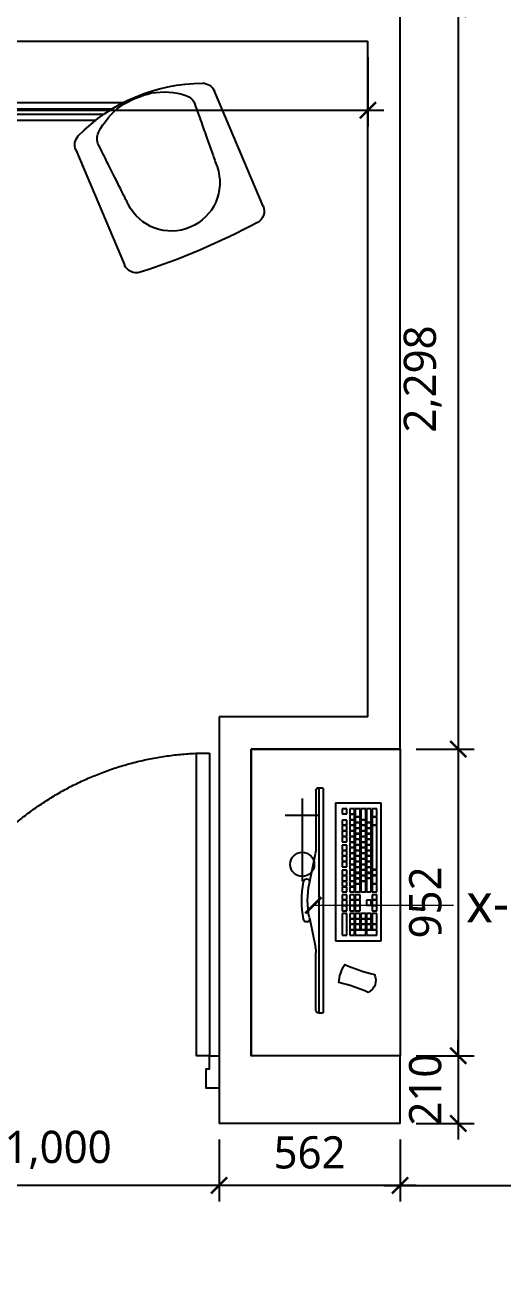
# Model space of a CAD drawing. Header units: metres. Extents: x 11578468 to 47831421, y -58341524 to -14256839.
# Drawn here: x 23882013 to 23883497, y -29114886 to -29111002 of the extents above; entities that cross this region are included whole.
import ezdxf

# ---------------------------------------------------------------- set-up
doc = ezdxf.new("R2010")
doc.units = ezdxf.units.M
doc.header["$LTSCALE"] = 50
doc.header["$MEASUREMENT"] = 0
doc.linetypes.add('CENTER2', pattern=[28.575, 19.05, -3.175, 3.175, -3.175])
doc.linetypes.add('CENTERX2', pattern=[4, 2.5, -0.5, 0.5, -0.5])
doc.layers.get('0').update_dxf_attribs({"linetype": 'CONTINUOUS'})
doc.layers.get('DEFPOINTS').update_dxf_attribs({"linetype": 'CONTINUOUS'})
for name, color, linetype in [('TEX', 7, 'CONTINUOUS'), ('wall', 3, 'CONTINUOUS'), ('WIN', 4, 'CONTINUOUS'), ('家具', 251, 'CONTINUOUS'), ('가구', 6, 'CONTINUOUS')]:
    doc.layers.add(name, color=color, linetype=linetype)
doc.layers.add('text', color=7, linetype='CONTINUOUS', lineweight=0)
doc.layers.add('wall2', color=3, linetype='CONTINUOUS', lineweight=25)
doc.styles.add('HY 울릉도 L', font='malgun.ttf')
doc.styles.add('JT1', font='malgun.ttf')
doc.dimstyles.new('사본 50', dxfattribs={"dimscale": 50, "dimtxt": 2, "dimasz": 1, "dimexe": 1, "dimexo": 1, "dimgap": 1, "dimtad": 1, "dimdec": 0, "dimrnd": 0.05, "dimdsep": 46, "dimlunit": 6, "dimtxsty": 'HY 울릉도 L', "dimblk": 'ARCHTICK', "dimcen": 2.5, "dimdle": 1, "dimclrd": 133, "dimclre": 133, "dimclrt": 30, "dimadec": 0, "dimazin": 0, "dimtfac": 1, "dimtdec": 0, "dimtix": 1, "dimtmove": 2, "dimatfit": 3, "dimldrblk": 'ARCHTICK', "dimfxl": 1, "dimlwd": -1, "dimlwe": -1, "dimarcsym": 0})

# ---------------------------------------------------------------- blocks, each defined once
blk = doc.blocks.new('CT机')
at = {"layer": '家具', "color": 8, "linetype": 'CENTERX2', "ltscale": 0.01}
for p, q in [((9937.4, 2413), (9937.4, 2480.3)), ((10140.4, 1063.6), (10140.4, 2486.8)), ((10343.3, 2413), (10343.3, 2480.3)), ((9595.3, 1608.1), (10684.3, 1608.1))]:
    blk.add_line(p, q, dxfattribs=at)
at = {"layer": '家具'}
for p, q in [((9895.5, 2450.6), (9965.4, 2450.6)), ((9895.5, 2450.6), (9901.5, 2439.1)), ((9961, 2421.3), (9993.2, 2359.2)), ((9965.4, 2450.6), (9971, 2439.7)), ((9971, 2439.7), (9971.1, 2439.7)), ((10012.9, 2359.2), (9971.1, 2439.7)), ((10309.6, 2439.7), (10267.8, 2359.2)), ((10287.5, 2359.2), (10319.7, 2421.3)), ((10309.6, 2439.7), (10309.7, 2439.7)), ((10309.7, 2439.7), (10315.3, 2450.6)), ((10315.3, 2450.6), (10385.2, 2450.6)), ((10379.2, 2439.1), (10385.2, 2450.6)), ((8723.7, 2003.3), (8892, 2399.9)), ((9207.7, 2359.2), (10318, 2359.2)), ((10305.2, 2359.2), (10305.2, 2305.5)), ((9957.4, 2299.8), (9300.3, 2299.8)), ((10305.2, 2320.1), (10249, 2320.1)), ((9933.3, 2281.3), (9933.3, 1608.1)), ((10346.4, 2281.3), (10346.4, 1608.1)), ((9370.4, 2196.8), (9202, 1800.2)), ((10346.3, 1928.3), (10385, 1958.8)), ((9939.5, 1748.1), (10340.2, 1748.1)), ((10544.5, 1747.1), (10439.8, 1674.7))]:
    blk.add_line(p, q, dxfattribs=at)
at = {"layer": '家具', "color": 251}
for p, q in [((10305.2, 2338.9), (9243.7, 2338.9)), ((10030.7, 2320.1), (9272.7, 2320.1)), ((9939.5, 2281.3), (9939.5, 1608.1)), ((10340.2, 2281.3), (10340.2, 1608.1))]:
    blk.add_line(p, q, dxfattribs=at)
at = {"layer": '家具'}
for centre, major_axis, start_param, end_param in [((8933, 2382.5), (-31.5, -31.5), 3.926034, 5.096361), ((8930, 1824.4), (-426.1, -426.1), 3.129187, 3.921943), ((9905.9, 2441.3), (-3.5, -3.5), -0.306742, 0.410644), ((9976.6, 2621), (-140, 140), 1.981441, 2.25755), ((9956.6, 2419), (-3.5, -3.5), 2.834851, 3.828347), ((10324.1, 2419), (-3.5, 3.5), 5.596431, 6.589927), ((10304.1, 2621), (-140, -140), 0.884042, 1.160152), ((10374.8, 2441.3), (-3.5, 3.5), 2.730948, 3.448334), ((9004.8, 2339), (-34, 34), 5.808719, 6.728091), ((9066.7, 2146.2), (-177.2, -177.2), 3.758531, 4.237682), ((9026.3, 2051.3), (-248.7, 248.7), 4.931336, 5.261387), ((9066.6, 2146.3), (-177.2, 177.2), 4.384245, 4.863395), ((10139.8, 1782.8), (-387.7, -387.7), 3.563968, 4.300302), ((10317.9, 2354.6), (-3.24, -3.24), 2.672465, 3.900286), ((10226.9, 2329.5), (-70, -70), 2.084765, 2.627624), ((9947.5, 2281.3), (-10.1, 10.1), 6.065564, 7.070619), ((10139.8, 845), (-1019.7, -1019.7), 3.812134, 4.041848), ((10318.5, 2304), (-2.8, -2.8), 1.411055, 2.084755), ((10332.1, 2281.3), (-10.1, 10.1), 3.924955, 5.329229), ((9248.3, 2235.7), (-34, -34), 1.893836, 2.813207), ((9329.4, 2214.2), (-31.5, -31.5), 1.954769, 3.125097), ((9976.8, 2260.2), (-12.4, 12.4), 5.623702, 7.354527), ((10139.8, 2308.1), (-132.6, 132.6), 1.071298, 3.641091), ((9977.7, 2260.3), (-6.4, -6.4), 4.053337, 5.784262), ((10139.8, 2308), (-125.9, 125.9), 1.071873, 3.640516), ((10139.8, 984.2), (-916, -916), 3.800644, 4.053337), ((10301.9, 2260.3), (-6.4, 6.4), 3.640516, 5.371441), ((10302.9, 2260.2), (-12.4, 12.4), 3.641048, 5.371872), ((9040.1, 2083.7), (-117.9, -117.9), -1.125128, 1.893073), ((10140.4, 1608.1), (-364, 364), 0.785398, 7.068583), ((8764.6, 1985.9), (-31.5, -31.5), -1.186824, 0.286236), ((9863.5, 4023.4), (-1668.4, 1668.4), 1.861532, 2.048005), ((10391.1, 1950.8), (-7.07, 7.07), 4.865147, 6.152286), ((10139.8, 1608.1), (-307.6, 307.6), 4.280378, 4.865147), ((9890.2, 1858.9), (-13.7, 13.7), 0.268823, 1.052289), ((9894.9, 1854), (-18.4, -18.4), 4.175297, 4.905165), ((9904.6, 1783.2), (-68.8, -68.8), 3.627228, 4.093164), ((10140.4, 1608.1), (-297.7, -77.7), -1.088128, 3.723453), ((9889.5, 1857.3), (-12.9, -12.9), -0.595835, 0.009098), ((10026.7, 1985), (-145.5, -145.5), -0.031593, 0.193767), ((9161.1, 1817.6), (-31.5, -31.5), 0.481709, 1.954769), ((10140.4, 1608.1), (-189, -189), -1.470299, 3.047153), ((10538.5, 1755.2), (-7.07, 7.07), 2.99324, 4.280378), ((10139.8, 1608.1), (-146, 146), 0.785398, 3.926991), ((9992.5, 1497), (-105.6, 105.6), 0.622062, 2.23845)]:
    blk.add_ellipse(centre, major_axis=major_axis, ratio=1, start_param=start_param, end_param=end_param, dxfattribs=at)
at = {"layer": '家具', "color": 251}
for centre, major_axis, start_param, end_param in [((10142.2, 1772.9), (-389.3, -389.3), 4.169327, 4.297818), ((10139.8, 1781.2), (-383.2, -383.2), 3.685255, 4.168727), ((10137.5, 1772.9), (-389.3, 389.3), 5.126958, 5.255453), ((9944.6, 2281.3), (-3.59, 3.59), 5.868761, 7.068207), ((10335.1, 2281.3), (-3.59, -3.59), 2.356571, 3.556017), ((10139.8, 1608.1), (-141.7, -141.7), -0.785398, 2.356194)]:
    blk.add_ellipse(centre, major_axis=major_axis, ratio=1, start_param=start_param, end_param=end_param, dxfattribs=at)
at = {"layer": '家具'}
for points, knots in [([(8959.5, 2355.1), (8951.9, 2333.7), (8937.6, 2293.4), (8917.3, 2236.2), (8899.4, 2185.6), (8888.1, 2154), (8882.9, 2139.3)], [0, 0, 0, 0, 68.626498, 129.641678, 183.841932, 231.31563, 231.31563, 231.31563, 231.31563]), ([(8801.3, 2186.2), (8802.3, 2189.2), (8804.4, 2195.3), (8807.3, 2200.9), (8808.8, 2203.8)], [0, 0, 0, 0, 9.665258, 19.331666, 19.331666, 19.331666, 19.331666]), ([(9189.3, 2009.2), (9196.3, 2023.3), (9211.3, 2053.5), (9235.3, 2101.8), (9262.3, 2156), (9281.3, 2194.2), (9291.3, 2214.2)], [0, 0, 0, 0, 47.690633, 102.195027, 163.378696, 231.31563, 231.31563, 231.31563, 231.31563])]:
    blk.add_open_spline(points, degree=3, knots=knots, dxfattribs=at)
blk = doc.blocks.new('A$C6A105BC0')
for p, q in [((224.6, 104.4), (224.6, 246)), ((224.6, 246), (653.1, 246)), ((242.4, 233.2), (257.5, 233.2)), ((242.4, 200.8), (242.4, 233.2)), ((257.5, 233.2), (257.5, 200.8)), ((259.7, 218.1), (259.7, 233.2)), ((259.7, 233.2), (274.8, 233.2)), ((274.8, 233.2), (274.8, 218.1)), ((277, 233.2), (309.5, 233.2)), ((277, 218.1), (277, 233.2)), ((309.5, 233.2), (309.5, 218.1)), ((318.1, 233.2), (333.3, 233.2)), ((318.1, 218.1), (318.1, 233.2)), ((333.3, 233.2), (333.3, 218.1)), ((335.4, 218.1), (335.4, 233.2)), ((335.4, 233.2), (350.6, 233.2)), ((350.6, 233.2), (350.6, 218.1)), ((352.8, 233.2), (367.9, 233.2)), ((352.8, 218.1), (352.8, 233.2)), ((367.9, 233.2), (367.9, 218.1)), ((376.6, 233.2), (400.4, 233.2)), ((376.6, 218.1), (376.6, 233.2)), ((400.4, 233.2), (400.4, 218.1)), ((402.5, 233.2), (426.3, 233.2)), ((402.5, 218.1), (402.5, 233.2)), ((426.3, 233.2), (426.3, 218.1)), ((428.5, 233.2), (428.5, 218.1)), ((428.5, 233.2), (443.7, 233.2)), ((443.7, 233.2), (443.7, 218.1)), ((445.8, 233.2), (445.8, 218.1)), ((445.8, 233.2), (582.2, 233.2)), ((582.2, 233.2), (582.2, 218.1)), ((584.3, 233.2), (608.2, 233.2)), ((584.3, 218.1), (584.3, 233.2)), ((608.2, 233.2), (608.2, 218.1)), ((610.3, 233.2), (634.1, 233.2)), ((610.3, 218.1), (610.3, 233.2)), ((634.1, 233.2), (634.1, 218.1)), ((653.1, 104.4), (653.1, 246)), ((257.5, 200.8), (242.4, 200.8)), ((242.4, 198.6), (257.5, 198.6)), ((242.4, 166.1), (242.4, 198.6)), ((257.5, 198.6), (257.5, 166.1)), ((274.8, 218.1), (259.7, 218.1)), ((259.7, 200.8), (259.7, 215.9)), ((259.7, 215.9), (274.8, 215.9)), ((274.8, 200.8), (259.7, 200.8)), ((259.7, 198.6), (274.8, 198.6)), ((259.7, 183.4), (259.7, 198.6)), ((274.8, 215.9), (274.8, 200.8)), ((274.8, 198.6), (274.8, 183.4)), ((309.5, 218.1), (277, 218.1)), ((277, 215.9), (292.2, 215.9)), ((277, 200.8), (277, 215.9)), ((292.2, 200.8), (277, 200.8)), ((277, 198.6), (292.2, 198.6)), ((277, 183.4), (277, 198.6)), ((292.2, 215.9), (292.2, 200.8)), ((292.2, 198.6), (292.2, 183.4)), ((294.3, 215.9), (309.5, 215.9)), ((294.3, 200.8), (294.3, 215.9)), ((309.5, 200.8), (294.3, 200.8)), ((294.3, 198.6), (309.5, 198.6)), ((294.3, 183.4), (294.3, 198.6)), ((309.5, 215.9), (309.5, 200.8)), ((309.5, 198.6), (309.5, 183.4)), ((333.3, 218.1), (318.1, 218.1)), ((350.6, 218.1), (335.4, 218.1)), ((335.4, 215.9), (350.6, 215.9)), ((335.4, 200.8), (335.4, 215.9)), ((350.6, 200.8), (335.4, 200.8)), ((350.6, 215.9), (350.6, 200.8)), ((367.9, 218.1), (352.8, 218.1)), ((400.4, 218.1), (376.6, 218.1)), ((376.6, 215.9), (417.7, 215.9)), ((376.6, 200.8), (376.6, 215.9)), ((417.7, 200.8), (376.6, 200.8)), ((376.6, 198.6), (409, 198.6)), ((376.6, 183.4), (376.6, 198.6)), ((426.3, 218.1), (402.5, 218.1)), ((409, 198.6), (409, 183.4)), ((411.2, 198.6), (426.3, 198.6)), ((411.2, 183.4), (411.2, 198.6)), ((417.7, 215.9), (417.7, 200.8)), ((419.9, 215.9), (435, 215.9)), ((419.9, 200.8), (419.9, 215.9)), ((435, 200.8), (419.9, 200.8)), ((426.3, 198.6), (426.3, 183.4)), ((443.7, 218.1), (428.5, 218.1)), ((428.5, 198.6), (443.7, 198.6)), ((428.5, 183.4), (428.5, 198.6)), ((435, 200.8), (435, 215.9)), ((437.2, 215.9), (452.3, 215.9)), ((437.2, 215.9), (437.2, 200.8)), ((452.3, 200.8), (437.2, 200.8)), ((443.7, 198.6), (443.7, 183.4)), ((582.2, 218.1), (445.8, 218.1)), ((445.8, 198.6), (461, 198.6)), ((445.8, 183.4), (445.8, 198.6)), ((452.3, 215.9), (452.3, 200.8)), ((454.5, 200.8), (454.5, 215.9)), ((454.5, 215.9), (469.6, 215.9)), ((469.6, 200.8), (454.5, 200.8)), ((461, 198.6), (461, 183.4)), ((463.1, 183.4), (463.1, 198.6)), ((463.1, 198.6), (478.3, 198.6)), ((469.6, 215.9), (469.6, 200.8)), ((471.8, 200.8), (471.8, 215.9)), ((471.8, 215.9), (487, 215.9)), ((487, 200.8), (471.8, 200.8)), ((478.3, 198.6), (478.3, 183.4)), ((480.5, 198.6), (495.6, 198.6)), ((480.5, 183.4), (480.5, 198.6)), ((487, 215.9), (487, 200.8)), ((489.1, 215.9), (504.3, 215.9)), ((489.1, 200.8), (489.1, 215.9)), ((504.3, 200.8), (489.1, 200.8)), ((495.6, 198.6), (495.6, 183.4)), ((497.8, 198.6), (512.9, 198.6)), ((497.8, 183.4), (497.8, 198.6)), ((504.3, 215.9), (504.3, 200.8)), ((506.4, 215.9), (521.6, 215.9)), ((506.4, 200.8), (506.4, 215.9)), ((521.6, 200.8), (506.4, 200.8)), ((512.9, 198.6), (512.9, 183.4)), ((515.1, 198.6), (530.2, 198.6)), ((515.1, 183.4), (515.1, 198.6)), ((521.6, 215.9), (521.6, 200.8)), ((523.7, 215.9), (538.9, 215.9)), ((523.7, 200.8), (523.7, 215.9)), ((538.9, 200.8), (523.7, 200.8)), ((530.2, 198.6), (530.2, 183.4)), ((532.4, 198.6), (547.6, 198.6)), ((532.4, 183.4), (532.4, 198.6)), ((538.9, 215.9), (538.9, 200.8)), ((541.1, 215.9), (556.2, 215.9)), ((541.1, 200.8), (541.1, 215.9)), ((556.2, 200.8), (541.1, 200.8)), ((547.6, 198.6), (547.6, 183.4)), ((549.7, 183.4), (549.7, 198.6)), ((549.7, 198.6), (564.9, 198.6)), ((556.2, 215.9), (556.2, 200.8)), ((558.4, 215.9), (573.5, 215.9)), ((558.4, 200.8), (558.4, 215.9)), ((573.5, 200.8), (558.4, 200.8)), ((564.9, 198.6), (564.9, 183.4)), ((567, 198.6), (582.2, 198.6)), ((567, 183.4), (567, 198.6)), ((573.5, 215.9), (573.5, 200.8)), ((575.7, 215.9), (590.8, 215.9)), ((575.7, 200.8), (575.7, 215.9)), ((590.8, 200.8), (575.7, 200.8)), ((582.2, 198.6), (582.2, 183.4)), ((608.2, 218.1), (584.3, 218.1)), ((584.3, 198.6), (599.5, 198.6)), ((584.3, 183.4), (584.3, 198.6)), ((590.8, 215.9), (590.8, 200.8)), ((593, 215.9), (634.1, 215.9)), ((593, 200.8), (593, 215.9)), ((634.1, 200.8), (593, 200.8)), ((599.5, 198.6), (599.5, 183.4)), ((601.7, 198.6), (634.1, 198.6)), ((601.7, 183.4), (601.7, 198.6)), ((634.1, 218.1), (610.3, 218.1)), ((634.1, 215.9), (634.1, 200.8)), ((634.1, 198.6), (634.1, 183.4)), ((257.5, 166.1), (242.4, 166.1)), ((242.4, 164), (257.5, 164)), ((242.4, 148.8), (242.4, 164)), ((257.5, 164), (257.5, 148.8)), ((274.8, 183.4), (259.7, 183.4)), ((259.7, 181.3), (274.8, 181.3)), ((259.7, 166.1), (259.7, 181.3)), ((274.8, 166.1), (259.7, 166.1)), ((259.7, 148.8), (259.7, 164)), ((259.7, 164), (274.8, 164)), ((274.8, 181.3), (274.8, 166.1)), ((274.8, 164), (274.8, 148.8)), ((292.2, 183.4), (277, 183.4)), ((277, 181.3), (292.2, 181.3)), ((277, 166.1), (277, 181.3)), ((292.2, 166.1), (277, 166.1)), ((277, 164), (292.2, 164)), ((277, 148.8), (277, 164)), ((292.2, 181.3), (292.2, 166.1)), ((292.2, 164), (292.2, 148.8)), ((309.5, 183.4), (294.3, 183.4)), ((294.3, 181.3), (309.5, 181.3)), ((294.3, 166.1), (294.3, 181.3)), ((309.5, 166.1), (294.3, 166.1)), ((294.3, 148.8), (294.3, 164)), ((294.3, 164), (309.5, 164)), ((309.5, 181.3), (309.5, 166.1)), ((309.5, 164), (309.5, 148.8)), ((318.1, 181.3), (333.3, 181.3)), ((318.1, 166.1), (318.1, 181.3)), ((333.3, 166.1), (318.1, 166.1)), ((318.1, 164), (333.3, 164)), ((318.1, 148.8), (318.1, 164)), ((333.3, 181.3), (333.3, 166.1)), ((333.3, 164), (333.3, 148.8)), ((335.4, 181.3), (350.6, 181.3)), ((335.4, 166.1), (335.4, 181.3)), ((350.6, 166.1), (335.4, 166.1)), ((335.4, 148.8), (335.4, 164)), ((335.4, 164), (350.6, 164)), ((350.6, 181.3), (350.6, 166.1)), ((350.6, 164), (350.6, 148.8)), ((352.8, 181.3), (367.9, 181.3)), ((352.8, 166.1), (352.8, 181.3)), ((367.9, 166.1), (352.8, 166.1)), ((352.8, 148.8), (352.8, 164)), ((352.8, 164), (367.9, 164)), ((367.9, 181.3), (367.9, 166.1)), ((367.9, 164), (367.9, 148.8)), ((409, 183.4), (376.6, 183.4)), ((376.6, 181.3), (400.4, 181.3)), ((376.6, 166.1), (376.6, 181.3)), ((400.4, 166.1), (376.6, 166.1)), ((376.6, 164), (391.7, 164)), ((376.6, 148.8), (376.6, 164)), ((391.7, 164), (391.7, 148.8)), ((393.9, 148.8), (393.9, 164)), ((393.9, 164), (409, 164)), ((400.4, 181.3), (400.4, 166.1)), ((402.5, 181.3), (417.7, 181.3)), ((402.5, 166.1), (402.5, 181.3)), ((417.7, 166.1), (402.5, 166.1)), ((409, 164), (409, 148.8)), ((426.3, 183.4), (411.2, 183.4)), ((411.2, 148.8), (411.2, 164)), ((411.2, 164), (426.3, 164)), ((417.7, 166.1), (417.7, 181.3)), ((419.9, 181.3), (435, 181.3)), ((419.9, 166.1), (419.9, 181.3)), ((435, 166.1), (419.9, 166.1)), ((426.3, 164), (426.3, 148.8)), ((443.7, 183.4), (428.5, 183.4)), ((428.5, 148.8), (428.5, 164)), ((428.5, 164), (443.7, 164)), ((435, 166.1), (435, 181.3)), ((437.2, 181.3), (452.3, 181.3)), ((437.2, 181.3), (437.2, 166.1)), ((452.3, 166.1), (437.2, 166.1)), ((443.7, 164), (443.7, 148.8)), ((461, 183.4), (445.8, 183.4)), ((445.8, 148.8), (445.8, 164)), ((445.8, 164), (461, 164)), ((452.3, 181.3), (452.3, 166.1)), ((454.5, 181.3), (469.6, 181.3)), ((454.5, 166.1), (454.5, 181.3)), ((469.6, 166.1), (454.5, 166.1)), ((461, 164), (461, 148.8)), ((478.3, 183.4), (463.1, 183.4)), ((463.1, 148.8), (463.1, 164)), ((463.1, 164), (478.3, 164)), ((469.6, 181.3), (469.6, 166.1)), ((471.8, 166.1), (471.8, 181.3)), ((471.8, 181.3), (487, 181.3)), ((487, 166.1), (471.8, 166.1)), ((478.3, 164), (478.3, 148.8)), ((495.6, 183.4), (480.5, 183.4)), ((480.5, 164), (495.6, 164)), ((480.5, 148.8), (480.5, 164)), ((487, 181.3), (487, 166.1)), ((489.1, 166.1), (489.1, 181.3)), ((489.1, 181.3), (504.3, 181.3)), ((504.3, 166.1), (489.1, 166.1)), ((495.6, 164), (495.6, 148.8)), ((512.9, 183.4), (497.8, 183.4)), ((497.8, 148.8), (497.8, 164)), ((497.8, 164), (512.9, 164)), ((504.3, 181.3), (504.3, 166.1)), ((506.4, 166.1), (506.4, 181.3)), ((506.4, 181.3), (521.6, 181.3)), ((521.6, 166.1), (506.4, 166.1)), ((512.9, 164), (512.9, 148.8)), ((530.2, 183.4), (515.1, 183.4)), ((515.1, 164), (530.2, 164)), ((515.1, 148.8), (515.1, 164)), ((521.6, 181.3), (521.6, 166.1)), ((523.7, 181.3), (538.9, 181.3)), ((523.7, 166.1), (523.7, 181.3)), ((538.9, 166.1), (523.7, 166.1)), ((530.2, 164), (530.2, 148.8)), ((547.6, 183.4), (532.4, 183.4)), ((532.4, 148.8), (532.4, 164)), ((532.4, 164), (547.6, 164)), ((538.9, 181.3), (538.9, 166.1)), ((541.1, 181.3), (556.2, 181.3)), ((541.1, 166.1), (541.1, 181.3)), ((556.2, 166.1), (541.1, 166.1)), ((547.6, 164), (547.6, 148.8)), ((564.9, 183.4), (549.7, 183.4)), ((549.7, 148.8), (549.7, 164)), ((549.7, 164), (564.9, 164)), ((556.2, 181.3), (556.2, 166.1)), ((558.4, 181.3), (573.5, 181.3)), ((558.4, 166.1), (558.4, 181.3)), ((573.5, 166.1), (558.4, 166.1)), ((564.9, 164), (564.9, 148.8)), ((582.2, 183.4), (567, 183.4)), ((567, 164), (582.2, 164)), ((567, 148.8), (567, 164)), ((573.5, 181.3), (573.5, 166.1)), ((575.7, 181.3), (590.8, 181.3)), ((575.7, 166.1), (575.7, 181.3)), ((590.8, 166.1), (575.7, 166.1)), ((582.2, 164), (582.2, 148.8)), ((599.5, 183.4), (584.3, 183.4)), ((584.3, 148.8), (584.3, 164)), ((584.3, 164), (599.5, 164)), ((590.8, 181.3), (590.8, 166.1)), ((593, 181.3), (608.2, 181.3)), ((593, 166.1), (593, 181.3)), ((608.2, 166.1), (593, 166.1)), ((599.5, 164), (599.5, 148.8)), ((634.1, 183.4), (601.7, 183.4)), ((601.7, 148.8), (601.7, 164)), ((601.7, 164), (616.8, 164)), ((608.2, 181.3), (608.2, 166.1)), ((610.3, 181.3), (634.1, 181.3)), ((610.3, 166.1), (610.3, 181.3)), ((634.1, 166.1), (610.3, 166.1)), ((616.8, 164), (616.8, 148.8)), ((619, 164), (634.1, 164)), ((619, 148.8), (619, 164)), ((634.1, 181.3), (634.1, 166.1)), ((634.1, 164), (634.1, 148.8)), ((257.5, 148.8), (242.4, 148.8)), ((242.4, 140.2), (309.5, 140.2)), ((242.4, 125), (242.4, 140.2)), ((309.5, 125), (242.4, 125)), ((274.8, 148.8), (259.7, 148.8)), ((292.2, 148.8), (277, 148.8)), ((309.5, 148.8), (294.3, 148.8)), ((309.5, 140.2), (309.5, 125)), ((333.3, 148.8), (318.1, 148.8)), ((318.1, 140.2), (333.3, 140.2)), ((318.1, 125), (318.1, 140.2)), ((333.3, 125), (318.1, 125)), ((333.3, 140.2), (333.3, 125)), ((350.6, 148.8), (335.4, 148.8)), ((335.4, 125), (335.4, 140.2)), ((335.4, 140.2), (350.6, 140.2)), ((350.6, 125), (335.4, 125)), ((350.6, 140.2), (350.6, 125)), ((367.9, 148.8), (352.8, 148.8)), ((352.8, 140.2), (367.9, 140.2)), ((352.8, 125), (352.8, 140.2)), ((367.9, 125), (352.8, 125)), ((367.9, 140.2), (367.9, 125)), ((391.7, 148.8), (376.6, 148.8)), ((376.6, 140.2), (391.7, 140.2)), ((376.6, 125), (376.6, 140.2)), ((391.7, 125), (376.6, 125)), ((391.7, 140.2), (391.7, 125)), ((409, 148.8), (393.9, 148.8)), ((393.9, 140.2), (409, 140.2)), ((393.9, 125), (393.9, 140.2)), ((409, 125), (393.9, 125)), ((409, 140.2), (409, 125)), ((426.3, 148.8), (411.2, 148.8)), ((411.2, 140.2), (426.3, 140.2)), ((411.2, 125), (411.2, 140.2)), ((426.3, 125), (411.2, 125)), ((426.3, 140.2), (426.3, 125)), ((443.7, 148.8), (428.5, 148.8)), ((428.5, 140.2), (443.7, 140.2)), ((428.5, 125), (428.5, 140.2)), ((443.7, 125), (428.5, 125)), ((443.7, 140.2), (443.7, 125)), ((461, 148.8), (445.8, 148.8)), ((454.5, 140.2), (469.6, 140.2)), ((454.5, 125), (454.5, 140.2)), ((469.6, 125), (454.5, 125)), ((478.3, 148.8), (463.1, 148.8)), ((469.6, 140.2), (469.6, 125)), ((471.8, 125), (471.8, 140.2)), ((471.8, 140.2), (487, 140.2)), ((487, 125), (471.8, 125)), ((495.6, 148.8), (480.5, 148.8)), ((487, 140.2), (487, 125)), ((489.1, 140.2), (504.3, 140.2)), ((489.1, 125), (489.1, 140.2)), ((504.3, 125), (489.1, 125)), ((512.9, 148.8), (497.8, 148.8)), ((504.3, 140.2), (504.3, 125)), ((506.4, 140.2), (521.6, 140.2)), ((506.4, 125), (506.4, 140.2)), ((521.6, 125), (506.4, 125)), ((530.2, 148.8), (515.1, 148.8)), ((521.6, 140.2), (521.6, 125)), ((547.6, 148.8), (532.4, 148.8)), ((532.4, 125), (532.4, 140.2)), ((532.4, 140.2), (547.6, 140.2)), ((547.6, 125), (532.4, 125)), ((547.6, 140.2), (547.6, 125)), ((564.9, 148.8), (549.7, 148.8)), ((549.7, 140.2), (564.9, 140.2)), ((549.7, 125), (549.7, 140.2)), ((564.9, 125), (549.7, 125)), ((564.9, 140.2), (564.9, 125)), ((582.2, 148.8), (567, 148.8)), ((567, 140.2), (582.2, 140.2)), ((567, 125), (567, 140.2)), ((582.2, 125), (567, 125)), ((582.2, 140.2), (582.2, 125)), ((599.5, 148.8), (584.3, 148.8)), ((584.3, 140.2), (599.5, 140.2)), ((584.3, 125), (584.3, 140.2)), ((599.5, 125), (584.3, 125)), ((599.5, 140.2), (599.5, 125)), ((616.8, 148.8), (601.7, 148.8)), ((634.1, 148.8), (619, 148.8)), ((619, 140.2), (634.1, 140.2)), ((619, 125), (619, 140.2)), ((634.1, 125), (619, 125)), ((634.1, 140.2), (634.1, 125)), ((653.1, 104.4), (224.6, 104.4)), ((695.5, 66.4), (4.5, 66.4)), ((404.1, 23.5), (495.1, 42.1)), ((691, 43.9), (513.1, 43.9)), ((700, 52.9), (700, 61.9)), ((700, 52.9), (700, 52.9))]:
    blk.add_line(p, q)
blk.add_lwpolyline([(64.6, 206.6, -0.043661), (95.3, 115.1, 0.131652), (150.8, 133.8, -0.043661), (120, 225.3, 0.414214)], format="xyb", close=True)
blk.add_lwpolyline([(295.9, 23.5), (204.9, 42.1)])
for centre, radius, start, end in [((4.5, 61.9), 4.5, 90, 180), ((186.9, -46.1), 90, 78.4398, 90), ((513.1, -46.1), 90, 90, 101.5601), ((691, 52.9), 9, 270, 360), ((695.5, 61.9), 4.5, 360, 90), ((292.3, 15), 9.2, 90, 270), ((350, 288), 288, 258.4398, 281.5601), ((350, 288), 270, 258.4398, 281.5601), ((407.7, 15), 9.2, 270, 90)]:
    blk.add_arc(centre, radius, start, end)
at = {"layer": '家具', "color": 251, "true_color": 0x636466}
for p, q in [((0, 61.9), (0, 52.9)), ((700, 52.9), (0, 52.9)), ((0, 52.9), (0, 52.9)), ((9, 43.9), (186.9, 43.9))]:
    blk.add_line(p, q, dxfattribs=at)
blk.add_arc((9, 52.9), 9, 180, 270, dxfattribs=at)
blk = doc.blocks.new('_ArchTick')
at = {"color": 0, "linetype": 'ByBlock', "const_width": 0.15}
blk.add_lwpolyline([(-0.5, -0.5), (0.5, 0.5)], dxfattribs=at)
blk = doc.blocks.new('*D1510')
at = {"layer": 'DEFPOINTS', "color": 0, "ltscale": 10, "transparency": 16777216}
for p in [(23880565.9, -29111052.3), (23883077.7, -29111052.3), (23883077.7, -29111266.8)]:
    blk.add_point(p, dxfattribs=at)
at = {"layer": '가구', "color": 133, "ltscale": 10, "transparency": 16777216}
for p, q in [((23880565.9, -29111102.3), (23880565.9, -29111316.8)), ((23883077.7, -29111102.3), (23883077.7, -29111316.8)), ((23880515.9, -29111266.8), (23883127.7, -29111266.8))]:
    blk.add_line(p, q, dxfattribs=at)
at = {"layer": '가구', "color": 133, "ltscale": 10, "transparency": 16777216, "xscale": 50, "yscale": 50, "zscale": 50, "rotation": 180}
blk.add_blockref('_ArchTick', (23880565.9, -29111266.8), dxfattribs=at)
at = {"layer": '가구', "color": 133, "ltscale": 10, "transparency": 16777216, "xscale": 50, "yscale": 50, "zscale": 50}
blk.add_blockref('_ArchTick', (23883077.7, -29111266.8), dxfattribs=at)
at = {"layer": '가구', "color": 30, "ltscale": 10, "transparency": 16777216, "insert": (23881821.8, -29111156.5), "char_height": 100, "attachment_point": 5, "style": 'HY 울릉도 L'}
blk.add_mtext('2,512', dxfattribs=at)
blk = doc.blocks.new('*U632')
at = {"layer": 'WIN', "linetype": 'Continuous', "transparency": 33554687}
for points in [[(30, 1140), (30, 200), (70, 200), (70, 1140)], [(0, 200), (0, 100), (40, 100), (40, 160), (30, 160), (30, 200)], [(1000, 200), (1000, 100), (960, 100), (960, 160), (970, 160), (970, 200)]]:
    blk.add_lwpolyline(points, close=True, dxfattribs=at)
at = {"layer": 'WIN', "linetype": 'CENTER2', "ltscale": 20, "transparency": 33554687}
blk.add_arc((30, 200), 940, 0, 90, dxfattribs=at)
blk = doc.blocks.new('*D1543')
at = {"layer": 'DEFPOINTS', "color": 0, "ltscale": 10, "transparency": 16777216}
for p in [(23883177.7, -29110952.3), (23883177.7, -29113250.1), (23883358.2, -29113250.1)]:
    blk.add_point(p, dxfattribs=at)
at = {"layer": 'wall', "color": 133, "ltscale": 10, "transparency": 16777216}
for p, q in [((23883358.2, -29110902.3), (23883358.2, -29113300.1)), ((23883227.7, -29110952.3), (23883408.2, -29110952.3)), ((23883227.7, -29113250.1), (23883408.2, -29113250.1))]:
    blk.add_line(p, q, dxfattribs=at)
at = {"layer": 'wall', "color": 133, "ltscale": 10, "transparency": 16777216, "xscale": 50, "yscale": 50, "zscale": 50}
for p, rotation in [((23883358.2, -29110952.3), 90), ((23883358.2, -29113250.1), 270)]:
    blk.add_blockref('_ArchTick', p, dxfattribs=dict(at, rotation=rotation))
at = {"layer": 'wall', "color": 30, "ltscale": 10, "transparency": 16777216, "insert": (23883248.2, -29112101.2), "char_height": 100, "attachment_point": 5, "rotation": 90, "style": 'HY 울릉도 L'}
blk.add_mtext('2,298', dxfattribs=at)
blk = doc.blocks.new('*D1544')
at = {"layer": 'DEFPOINTS', "color": 0, "ltscale": 10, "transparency": 16777216}
for p in [(23883177.7, -29113250.1), (23883177.7, -29114202.3), (23883358.2, -29114202.3)]:
    blk.add_point(p, dxfattribs=at)
at = {"layer": 'wall', "color": 133, "ltscale": 10, "transparency": 16777216}
for p, q in [((23883358.2, -29113200.1), (23883358.2, -29114252.3)), ((23883227.7, -29113250.1), (23883408.2, -29113250.1)), ((23883227.7, -29114202.3), (23883408.2, -29114202.3))]:
    blk.add_line(p, q, dxfattribs=at)
at = {"layer": 'wall', "color": 133, "ltscale": 10, "transparency": 16777216, "xscale": 50, "yscale": 50, "zscale": 50}
for p, rotation in [((23883358.2, -29113250.1), 90), ((23883358.2, -29114202.3), 270)]:
    blk.add_blockref('_ArchTick', p, dxfattribs=dict(at, rotation=rotation))
at = {"layer": 'wall', "color": 30, "ltscale": 10, "transparency": 16777216, "insert": (23883256.6, -29113726.2), "char_height": 100, "attachment_point": 5, "rotation": 90, "style": 'HY 울릉도 L'}
blk.add_mtext('952', dxfattribs=at)
blk = doc.blocks.new('*D1545')
at = {"layer": 'DEFPOINTS', "color": 0, "ltscale": 10, "transparency": 16777216}
for p in [(23883177.7, -29114202.3), (23883177.7, -29114412.3), (23883358.2, -29114412.3)]:
    blk.add_point(p, dxfattribs=at)
at = {"layer": 'wall', "color": 133, "ltscale": 10, "transparency": 16777216}
for p, q in [((23883358.2, -29114202.3), (23883358.2, -29114152.3)), ((23883227.7, -29114202.3), (23883408.2, -29114202.3)), ((23883358.2, -29114202.3), (23883358.2, -29114412.3)), ((23883227.7, -29114412.3), (23883408.2, -29114412.3)), ((23883358.2, -29114412.3), (23883358.2, -29114462.3))]:
    blk.add_line(p, q, dxfattribs=at)
at = {"layer": 'wall', "color": 133, "ltscale": 10, "transparency": 16777216, "xscale": 50, "yscale": 50, "zscale": 50}
for p, rotation in [((23883358.2, -29114202.3), 270), ((23883358.2, -29114412.3), 90)]:
    blk.add_blockref('_ArchTick', p, dxfattribs=dict(at, rotation=rotation))
at = {"layer": 'wall', "color": 30, "ltscale": 10, "transparency": 16777216, "insert": (23883256.3, -29114307.3), "char_height": 100, "attachment_point": 5, "rotation": 90, "style": 'HY 울릉도 L'}
blk.add_mtext('210', dxfattribs=at)
blk = doc.blocks.new('*D1569')
at = {"layer": 'DEFPOINTS', "color": 0, "ltscale": 10, "transparency": 16777216}
for p in [(23882615.9, -29114412.3), (23883177.7, -29114412.3), (23882615.9, -29114604.5)]:
    blk.add_point(p, dxfattribs=at)
at = {"layer": 'wall', "color": 133, "ltscale": 10, "transparency": 16777216}
for p, q in [((23882615.9, -29114462.3), (23882615.9, -29114654.5)), ((23883177.7, -29114462.3), (23883177.7, -29114654.5)), ((23883227.7, -29114604.5), (23882565.9, -29114604.5))]:
    blk.add_line(p, q, dxfattribs=at)
at = {"layer": 'wall', "color": 133, "ltscale": 10, "transparency": 16777216, "xscale": 50, "yscale": 50, "zscale": 50, "rotation": 180}
blk.add_blockref('_ArchTick', (23882615.9, -29114604.5), dxfattribs=at)
at = {"layer": 'wall', "color": 133, "ltscale": 10, "transparency": 16777216, "xscale": 50, "yscale": 50, "zscale": 50}
blk.add_blockref('_ArchTick', (23883177.7, -29114604.5), dxfattribs=at)
at = {"layer": 'wall', "color": 30, "ltscale": 10, "transparency": 16777216, "insert": (23882896.8, -29114502.8), "char_height": 100, "attachment_point": 5, "style": 'HY 울릉도 L'}
blk.add_mtext('562', dxfattribs=at)
blk = doc.blocks.new('*D1570')
at = {"layer": 'DEFPOINTS', "color": 0, "ltscale": 10, "transparency": 16777216}
for p in [(23883177.7, -29114412.3), (23884627.7, -29114402.3), (23884627.7, -29114604.5)]:
    blk.add_point(p, dxfattribs=at)
at = {"layer": 'wall', "color": 133, "ltscale": 10, "transparency": 16777216}
for p, q in [((23884627.7, -29114452.3), (23884627.7, -29114654.5)), ((23883177.7, -29114462.3), (23883177.7, -29114654.5)), ((23883127.7, -29114604.5), (23884677.7, -29114604.5))]:
    blk.add_line(p, q, dxfattribs=at)
at = {"layer": 'wall', "color": 133, "ltscale": 10, "transparency": 16777216, "xscale": 50, "yscale": 50, "zscale": 50, "rotation": 180}
blk.add_blockref('_ArchTick', (23883177.7, -29114604.5), dxfattribs=at)
at = {"layer": 'wall', "color": 133, "ltscale": 10, "transparency": 16777216, "xscale": 50, "yscale": 50, "zscale": 50}
blk.add_blockref('_ArchTick', (23884627.7, -29114604.5), dxfattribs=at)
at = {"layer": 'wall', "color": 30, "ltscale": 10, "transparency": 16777216, "insert": (23883902.7, -29114494.2), "char_height": 100, "attachment_point": 5, "style": 'HY 울릉도 L'}
blk.add_mtext('1,450', dxfattribs=at)
blk = doc.blocks.new('*D1571')
at = {"layer": 'DEFPOINTS', "color": 0, "ltscale": 10, "transparency": 16777216}
for p in [(23881615.9, -29114412.3), (23882615.9, -29114412.3), (23881615.9, -29114604.5)]:
    blk.add_point(p, dxfattribs=at)
at = {"layer": 'wall', "color": 133, "ltscale": 10, "transparency": 16777216}
for p, q in [((23881615.9, -29114462.3), (23881615.9, -29114654.5)), ((23882615.9, -29114462.3), (23882615.9, -29114654.5)), ((23882665.9, -29114604.5), (23881565.9, -29114604.5))]:
    blk.add_line(p, q, dxfattribs=at)
at = {"layer": 'wall', "color": 133, "ltscale": 10, "transparency": 16777216, "xscale": 50, "yscale": 50, "zscale": 50, "rotation": 180}
blk.add_blockref('_ArchTick', (23881615.9, -29114604.5), dxfattribs=at)
at = {"layer": 'wall', "color": 133, "ltscale": 10, "transparency": 16777216, "xscale": 50, "yscale": 50, "zscale": 50}
blk.add_blockref('_ArchTick', (23882615.9, -29114604.5), dxfattribs=at)
at = {"layer": 'wall', "color": 30, "ltscale": 10, "transparency": 16777216, "insert": (23882115.9, -29114494.2), "char_height": 100, "attachment_point": 5, "style": 'HY 울릉도 L'}
blk.add_mtext('1,000', dxfattribs=at)
blk = doc.blocks.new('*D1639')
at = {"layer": 'DEFPOINTS', "color": 0, "ltscale": 10, "transparency": 16777216}
for p in [(23884627.7, -29114724.1), (23884627.7, -29115078.2), (23878130.2, -29115151.7)]:
    blk.add_point(p, dxfattribs=at)
at = {"layer": 'wall', "color": 133, "ltscale": 10, "transparency": 16777216}
for p, q in [((23884627.7, -29114774.1), (23884627.7, -29115128.2)), ((23878130.2, -29115101.7), (23878130.2, -29115028.2)), ((23878080.2, -29115078.2), (23884677.7, -29115078.2))]:
    blk.add_line(p, q, dxfattribs=at)
at = {"layer": 'wall', "color": 133, "ltscale": 10, "transparency": 16777216, "xscale": 50, "yscale": 50, "zscale": 50, "rotation": 180}
blk.add_blockref('_ArchTick', (23878130.2, -29115078.2), dxfattribs=at)
at = {"layer": 'wall', "color": 133, "ltscale": 10, "transparency": 16777216, "xscale": 50, "yscale": 50, "zscale": 50}
blk.add_blockref('_ArchTick', (23884627.7, -29115078.2), dxfattribs=at)
at = {"layer": 'wall', "color": 30, "ltscale": 10, "transparency": 16777216, "insert": (23881379, -29114968.2), "char_height": 100, "attachment_point": 5, "style": 'HY 울릉도 L'}
blk.add_mtext('6,497', dxfattribs=at)

msp = doc.modelspace()

# ---------------------------------------------------------------- linework, layer by layer
at = {"ltscale": 30}
for p, q in [((23882874, -29113403.4), (23882874, -29113660.6)), ((23882926.5, -29113455.9), (23882821.5, -29113455.9))]:
    msp.add_line(p, q, dxfattribs=at)
msp.add_circle((23882874, -29113608.1), 37.5, dxfattribs=at)
at = {"layer": 'wall', "ltscale": 10}
for p, q in [((23883077.7, -29113150.1), (23883077.7, -29111052.3)), ((23883177.7, -29113250.1), (23883177.7, -29111052.3)), ((23882615.9, -29113150.1), (23882615.9, -29114412.3)), ((23882715.9, -29113250.1), (23882715.9, -29114202.3))]:
    msp.add_line(p, q, dxfattribs=at)
at = {"layer": 'wall2'}
for p, q in [((23883177.7, -29111052.3), (23883177.7, -29110952.3)), ((23880565.9, -29111052.3), (23883077.7, -29111052.3)), ((23883177.7, -29112122.8), (23883177.7, -29112052.3)), ((23883177.7, -29113250.1), (23883177.7, -29113052.3)), ((23883077.7, -29113150.1), (23882615.9, -29113150.1)), ((23883177.7, -29113250.1), (23882715.9, -29113250.1)), ((23883177.7, -29114202.3), (23882715.9, -29114202.3)), ((23883177.7, -29114412.3), (23883177.7, -29114202.3)), ((23883177.7, -29114412.3), (23882615.9, -29114412.3))]:
    msp.add_line(p, q, dxfattribs=at)
at = {"layer": '가구', "ltscale": 10}
msp.add_lwpolyline([(23882715.9, -29113250.1), (23883177.7, -29113250.1), (23883177.7, -29114202.3), (23882715.9, -29114202.3)], close=True, dxfattribs=at)

# ---------------------------------------------------------------- block references
at = {"layer": 'WIN', "linetype": 'Continuous', "xscale": -1}
msp.add_blockref('*U632', (23882615.9, -29114402.3), dxfattribs=at)
at = {"layer": '家具', "color": 251, "true_color": 0x636466, "extrusion": (0, 0, -1), "xscale": 0.9, "yscale": 0.9, "zscale": -0.9}
msp.add_blockref('CT机', (-23890604, -29113367.2), dxfattribs=at)
at = {"layer": '家具', "color": 251, "true_color": 0x636466, "xscale": -1, "rotation": 270.001428309615}
msp.add_blockref('A$C6A105BC0', (23882872.6, -29114070), dxfattribs=at)

# ---------------------------------------------------------------- texts
at = {"layer": 'TEX', "style": 'JT1'}
msp.add_text('x-ray 컴퓨터', height=120, dxfattribs=at).set_placement((23883383.2, -29113787.6))

# ---------------------------------------------------------------- dimensions: what is measured, and where the dimension line sits
at = {"layer": 'wall', "ltscale": 10}
for base, p1, p2, picture, middle in [((23883358.2, -29113250.1), (23883177.7, -29110952.3), (23883177.7, -29113250.1), '*D1543', (23883248.2, -29112101.2)), ((23883358.2, -29114202.3), (23883177.7, -29113250.1), (23883177.7, -29114202.3), '*D1544', (23883256.6, -29113726.2)), ((23883358.2, -29114412.3), (23883177.7, -29114202.3), (23883177.7, -29114412.3), '*D1545', (23883256.3, -29114307.3))]:
    dim = msp.add_linear_dim(base=base, p1=p1, p2=p2, angle=90, dimstyle='사본 50', dxfattribs=at)
    dim.commit()
    dim.dimension.update_dxf_attribs({"geometry": picture, "text_midpoint": middle})
for base, p1, p2, picture, middle in [((23881615.9, -29114604.5), (23882615.9, -29114412.3), (23881615.9, -29114412.3), '*D1571', (23882115.9, -29114494.2)), ((23882615.9, -29114604.5), (23883177.7, -29114412.3), (23882615.9, -29114412.3), '*D1569', (23882896.8, -29114502.8)), ((23884627.7, -29114604.5), (23883177.7, -29114412.3), (23884627.7, -29114402.3), '*D1570', (23883902.7, -29114494.2)), ((23884627.696, -29115078.2358), (23878130.2438, -29115151.7123), (23884627.696, -29114724.067), '*D1639', (23881378.9699, -29114968.1814))]:
    dim = msp.add_linear_dim(base=base, p1=p1, p2=p2, dimstyle='사본 50', dxfattribs=at)
    dim.commit()
    dim.dimension.update_dxf_attribs({"geometry": picture, "text_midpoint": middle})
at = {"layer": '가구', "ltscale": 10}
dim = msp.add_linear_dim(base=(23883077.7, -29111266.8), p1=(23880565.9, -29111052.3), p2=(23883077.7, -29111052.3), dimstyle='사본 50', dxfattribs=at)
dim.commit()
dim.dimension.update_dxf_attribs({"geometry": '*D1510', "text_midpoint": (23881821.8, -29111156.5)})

# ---------------------------------------------------------------- leaders
at = {"layer": 'text'}
msp.add_leader([(23882908.5, -29113735.1), (23883343.7, -29113735.1)], dimstyle='사본 50', override={"dimgap": 1, "dimtad": 0}, dxfattribs=at)

doc.saveas('drawing.dxf')
